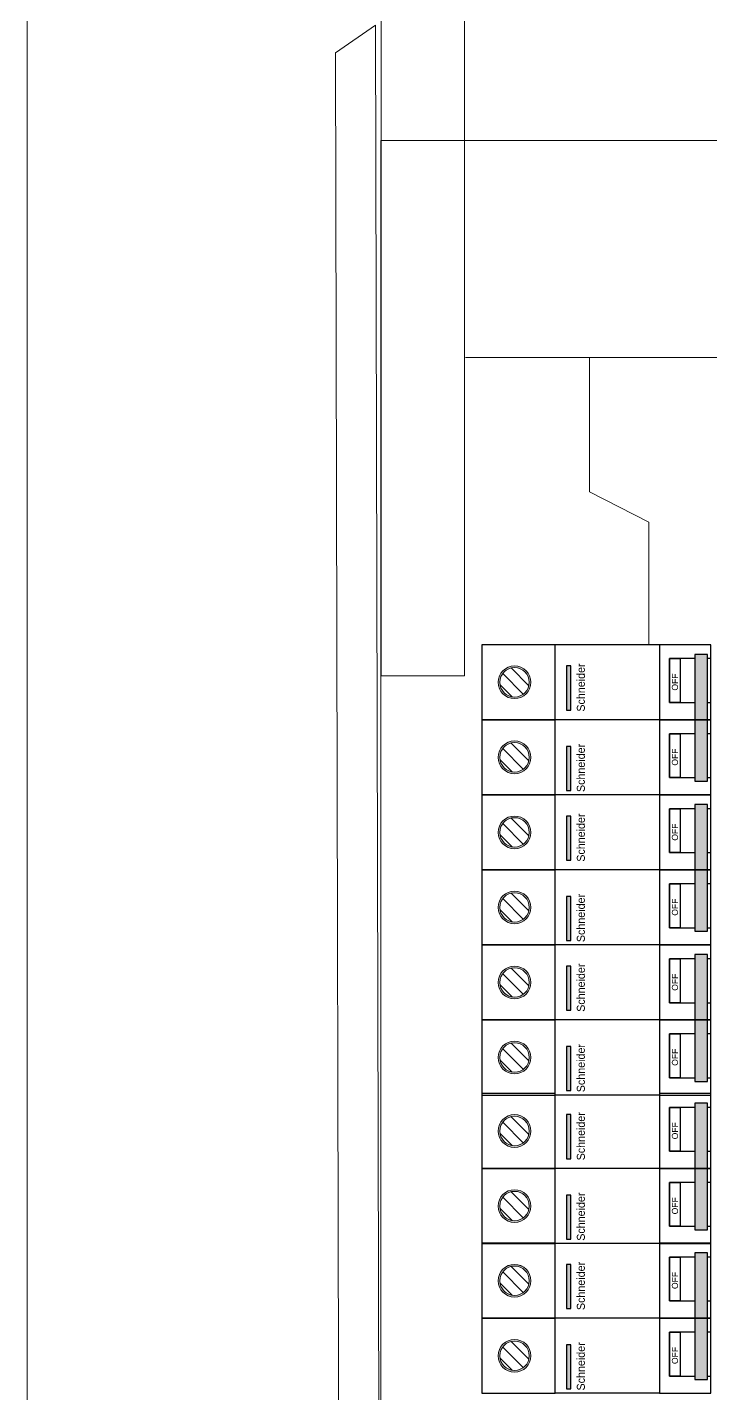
# Model space of a CAD drawing. Header units: inches. Extents: x 18739 to 22272, y 3658 to 7913.
# Drawn here: x 21754.27 to 21770.38, y 5327.78 to 5359.98 of the extents above; entities that cross this region are included whole.
import ezdxf

# ---------------------------------------------------------------- set-up
doc = ezdxf.new("R2010")
doc.units = ezdxf.units.IN
doc.header["$MEASUREMENT"] = 0
doc.layers.add('20-80AT', color=85, linetype='Continuous')
doc.layers.add('ENCLOSRURE', color=7, linetype='Continuous', lineweight=20)
doc.layers.add('LUGS', color=251, linetype='Continuous', lineweight=5)
doc.styles.get("Standard").update_dxf_attribs({"font": 'arial.ttf'})

msp = doc.modelspace()

# ---------------------------------------------------------------- hatches: boundary and pattern name
h = msp.add_hatch(color=3)
h.dxf.hatch_style = 1
h.paths.add_polyline_path([(21770.30591, 5345.19966), (21770.00432, 5345.19966), (21770.00432, 5342.20993), (21770.30591, 5342.20993)])
h = msp.add_hatch(color=3)
h.dxf.hatch_style = 1
h.paths.add_polyline_path([(21766.98089, 5343.8873), (21767.08231, 5343.8873), (21767.08231, 5344.9264), (21766.98089, 5344.9264)])
h = msp.add_hatch(color=3)
h.dxf.hatch_style = 1
h.paths.add_polyline_path([(21766.98089, 5341.99254), (21767.08231, 5341.99254), (21767.08231, 5343.03163), (21766.98089, 5343.03163)])
h = msp.add_hatch(color=3)
h.dxf.hatch_style = 1
h.paths.add_polyline_path([(21770.3059, 5341.66285), (21770.00431, 5341.66285), (21770.00431, 5338.67312), (21770.3059, 5338.67312)])
h = msp.add_hatch(color=3)
h.dxf.hatch_style = 1
h.paths.add_polyline_path([(21766.98088, 5340.35049), (21767.08229, 5340.35049), (21767.08229, 5341.38959), (21766.98088, 5341.38959)])
h = msp.add_hatch(color=3)
h.dxf.hatch_style = 1
h.paths.add_polyline_path([(21766.98088, 5338.45573), (21767.08229, 5338.45573), (21767.08229, 5339.49483), (21766.98088, 5339.49483)])
h = msp.add_hatch(color=3)
h.dxf.hatch_style = 1
h.paths.add_polyline_path([(21770.30589, 5338.12604), (21770.0043, 5338.12604), (21770.0043, 5335.13632), (21770.30589, 5335.13632)])
h = msp.add_hatch(color=3)
h.dxf.hatch_style = 1
h.paths.add_polyline_path([(21766.98087, 5336.81368), (21767.08228, 5336.81368), (21767.08228, 5337.85278), (21766.98087, 5337.85278)])
h = msp.add_hatch(color=3)
h.dxf.hatch_style = 1
h.paths.add_polyline_path([(21766.98087, 5334.91892), (21767.08228, 5334.91892), (21767.08228, 5335.95802), (21766.98087, 5335.95802)])
h = msp.add_hatch(color=3)
h.dxf.hatch_style = 1
h.paths.add_polyline_path([(21770.30589, 5334.62534), (21770.0043, 5334.62534), (21770.0043, 5331.63561), (21770.30589, 5331.63561)])
h = msp.add_hatch(color=3)
h.dxf.hatch_style = 1
h.paths.add_polyline_path([(21766.98087, 5333.31298), (21767.08228, 5333.31298), (21767.08228, 5334.35207), (21766.98087, 5334.35207)])
h = msp.add_hatch(color=3)
h.dxf.hatch_style = 1
h.paths.add_polyline_path([(21766.98087, 5331.41822), (21767.08228, 5331.41822), (21767.08228, 5332.45731), (21766.98087, 5332.45731)])
h = msp.add_hatch(color=3)
h.dxf.hatch_style = 1
h.paths.add_polyline_path([(21770.30589, 5331.09704), (21770.0043, 5331.09704), (21770.0043, 5328.10731), (21770.30589, 5328.10731)])
h = msp.add_hatch(color=3)
h.dxf.hatch_style = 1
h.paths.add_polyline_path([(21766.98087, 5329.78468), (21767.08228, 5329.78468), (21767.08228, 5330.82377), (21766.98087, 5330.82377)])
h = msp.add_hatch(color=3)
h.dxf.hatch_style = 1
h.paths.add_polyline_path([(21766.98087, 5327.88991), (21767.08228, 5327.88991), (21767.08228, 5328.92901), (21766.98087, 5328.92901)])
at = {"layer": 'ENCLOSRURE'}
h = msp.add_hatch(color=253, dxfattribs=at)
h.dxf.hatch_style = 1
h.paths.add_polyline_path([(21766.14157, 5344.5408, 1), (21765.37079, 5344.5408, 1)])
h.paths.add_polyline_path([(21766.10272, 5344.5408, 1), (21765.40963, 5344.5408, 1)], flags=16)
h = msp.add_hatch(dxfattribs=at)
h.set_pattern_fill('ANSI31', color=253, scale=1.86272, angle=90)
h.set_pattern_definition([(135, (16643.07082, -7600.0773), (-0.1646427027, -0.1646427027), [])])
h.paths.add_polyline_path([(21766.10272, 5344.5408, 1), (21765.40963, 5344.5408, 1)])
h = msp.add_hatch(color=253, dxfattribs=at)
h.dxf.hatch_style = 1
h.paths.add_polyline_path([(21766.14156, 5342.7724, 1), (21765.37078, 5342.7724, 1)])
h.paths.add_polyline_path([(21766.10272, 5342.7724, 1), (21765.40963, 5342.7724, 1)], flags=16)
h = msp.add_hatch(dxfattribs=at)
h.set_pattern_fill('ANSI31', color=253, scale=1.86272, angle=90)
h.set_pattern_definition([(135, (16643.0708, -7601.8457), (-0.1646427027, -0.1646427027), [])])
h.paths.add_polyline_path([(21766.10272, 5342.7724, 1), (21765.40963, 5342.7724, 1)])
h = msp.add_hatch(color=253, dxfattribs=at)
h.dxf.hatch_style = 1
h.paths.add_polyline_path([(21766.14156, 5341.004, 1), (21765.37078, 5341.004, 1)])
h.paths.add_polyline_path([(21766.10271, 5341.004, 1), (21765.40962, 5341.004, 1)], flags=16)
h = msp.add_hatch(dxfattribs=at)
h.set_pattern_fill('ANSI31', color=253, scale=1.86272, angle=90)
h.set_pattern_definition([(135, (16643.0708, -7603.61411), (-0.1646427027, -0.1646427027), [])])
h.paths.add_polyline_path([(21766.10271, 5341.004, 1), (21765.40962, 5341.004, 1)])
h = msp.add_hatch(color=253, dxfattribs=at)
h.dxf.hatch_style = 1
h.paths.add_polyline_path([(21766.14155, 5339.23559, 1), (21765.37077, 5339.23559, 1)])
h.paths.add_polyline_path([(21766.10271, 5339.23559, 1), (21765.40962, 5339.23559, 1)], flags=16)
h = msp.add_hatch(dxfattribs=at)
h.set_pattern_fill('ANSI31', color=253, scale=1.86272, angle=90)
h.set_pattern_definition([(135, (16643.0708, -7605.38252), (-0.1646427027, -0.1646427027), [])])
h.paths.add_polyline_path([(21766.10271, 5339.23559, 1), (21765.40962, 5339.23559, 1)])
h = msp.add_hatch(color=253, dxfattribs=at)
h.dxf.hatch_style = 1
h.paths.add_polyline_path([(21766.14154, 5337.46719, 1), (21765.37077, 5337.46719, 1)])
h.paths.add_polyline_path([(21766.1027, 5337.46719, 1), (21765.40961, 5337.46719, 1)], flags=16)
h = msp.add_hatch(dxfattribs=at)
h.set_pattern_fill('ANSI31', color=253, scale=1.86272, angle=90)
h.set_pattern_definition([(135, (16643.0708, -7607.15092), (-0.1646427027, -0.1646427027), [])])
h.paths.add_polyline_path([(21766.1027, 5337.46719, 1), (21765.40961, 5337.46719, 1)])
h = msp.add_hatch(color=253, dxfattribs=at)
h.dxf.hatch_style = 1
h.paths.add_polyline_path([(21766.14154, 5335.69878, 1), (21765.37076, 5335.69878, 1)])
h.paths.add_polyline_path([(21766.10269, 5335.69878, 1), (21765.4096, 5335.69878, 1)], flags=16)
h = msp.add_hatch(dxfattribs=at)
h.set_pattern_fill('ANSI31', color=253, scale=1.86272, angle=90)
h.set_pattern_definition([(135, (16643.07078, -7608.91933), (-0.1646427027, -0.1646427027), [])])
h.paths.add_polyline_path([(21766.10269, 5335.69878, 1), (21765.4096, 5335.69878, 1)])
h = msp.add_hatch(color=253, dxfattribs=at)
h.dxf.hatch_style = 1
h.paths.add_polyline_path([(21766.14154, 5333.96648, 1), (21765.37077, 5333.96648, 1)])
h.paths.add_polyline_path([(21766.1027, 5333.96648, 1), (21765.40961, 5333.96648, 1)], flags=16)
h = msp.add_hatch(dxfattribs=at)
h.set_pattern_fill('ANSI31', color=253, scale=1.86272, angle=90)
h.set_pattern_definition([(135, (16643.0708, -7610.65163), (-0.1646427027, -0.1646427027), [])])
h.paths.add_polyline_path([(21766.1027, 5333.96648, 1), (21765.40961, 5333.96648, 1)])
h = msp.add_hatch(color=253, dxfattribs=at)
h.dxf.hatch_style = 1
h.paths.add_polyline_path([(21766.14154, 5332.19808, 1), (21765.37076, 5332.19808, 1)])
h.paths.add_polyline_path([(21766.10269, 5332.19808, 1), (21765.4096, 5332.19808, 1)], flags=16)
h = msp.add_hatch(dxfattribs=at)
h.set_pattern_fill('ANSI31', color=253, scale=1.86272, angle=90)
h.set_pattern_definition([(135, (16643.07078, -7612.42003), (-0.1646427027, -0.1646427027), [])])
h.paths.add_polyline_path([(21766.10269, 5332.19808, 1), (21765.4096, 5332.19808, 1)])
h = msp.add_hatch(color=253, dxfattribs=at)
h.dxf.hatch_style = 1
h.paths.add_polyline_path([(21766.14154, 5330.43818, 1), (21765.37077, 5330.43818, 1)])
h.paths.add_polyline_path([(21766.1027, 5330.43818, 1), (21765.40961, 5330.43818, 1)], flags=16)
h = msp.add_hatch(dxfattribs=at)
h.set_pattern_fill('ANSI31', color=253, scale=1.86272, angle=90)
h.set_pattern_definition([(135, (16643.0708, -7614.17993), (-0.1646427027, -0.1646427027), [])])
h.paths.add_polyline_path([(21766.1027, 5330.43818, 1), (21765.40961, 5330.43818, 1)])
h = msp.add_hatch(color=253, dxfattribs=at)
h.dxf.hatch_style = 1
h.paths.add_polyline_path([(21766.14154, 5328.66978, 1), (21765.37076, 5328.66978, 1)])
h.paths.add_polyline_path([(21766.10269, 5328.66978, 1), (21765.4096, 5328.66978, 1)], flags=16)
h = msp.add_hatch(dxfattribs=at)
h.set_pattern_fill('ANSI31', color=253, scale=1.86272, angle=90)
h.set_pattern_definition([(135, (16643.07078, -7615.94833), (-0.1646427027, -0.1646427027), [])])
h.paths.add_polyline_path([(21766.10269, 5328.66978, 1), (21765.4096, 5328.66978, 1)])

# ---------------------------------------------------------------- linework, layer by layer
at = {"color": 0}
for p, q in [((21769.17593, 5345.42519), (21766.71394, 5345.42513)), ((21769.17591, 5341.88838), (21766.71393, 5341.88833)), ((21769.1759, 5338.35157), (21766.71392, 5338.35152)), ((21769.17593, 5334.81476), (21766.71394, 5334.81471)), ((21769.17593, 5331.31406), (21766.71394, 5331.314)), ((21769.17593, 5327.78576), (21766.71394, 5327.7857))]:
    msp.add_line(p, q, dxfattribs=at)
at = {"color": 3}
for points in [[(21770.30591, 5342.20993), (21770.30591, 5345.19966), (21770.00432, 5345.19966), (21770.00432, 5342.20993)], [(21766.98089, 5344.9264), (21766.98089, 5343.8873), (21767.08231, 5343.8873), (21767.08231, 5344.9264)], [(21766.98089, 5343.03163), (21766.98089, 5341.99254), (21767.08231, 5341.99254), (21767.08231, 5343.03163)], [(21770.3059, 5338.67312), (21770.3059, 5341.66285), (21770.00431, 5341.66285), (21770.00431, 5338.67312)], [(21766.98088, 5341.38959), (21766.98088, 5340.35049), (21767.08229, 5340.35049), (21767.08229, 5341.38959)], [(21766.98088, 5339.49483), (21766.98088, 5338.45573), (21767.08229, 5338.45573), (21767.08229, 5339.49483)], [(21770.30589, 5335.13632), (21770.30589, 5338.12604), (21770.0043, 5338.12604), (21770.0043, 5335.13632)], [(21766.98087, 5337.85278), (21766.98087, 5336.81368), (21767.08228, 5336.81368), (21767.08228, 5337.85278)], [(21766.98087, 5335.95802), (21766.98087, 5334.91892), (21767.08228, 5334.91892), (21767.08228, 5335.95802)], [(21770.30589, 5331.63561), (21770.30589, 5334.62534), (21770.0043, 5334.62534), (21770.0043, 5331.63561)], [(21766.98087, 5334.35207), (21766.98087, 5333.31298), (21767.08228, 5333.31298), (21767.08228, 5334.35207)], [(21766.98087, 5332.45731), (21766.98087, 5331.41822), (21767.08228, 5331.41822), (21767.08228, 5332.45731)], [(21770.30589, 5328.10731), (21770.30589, 5331.09704), (21770.0043, 5331.09704), (21770.0043, 5328.10731)], [(21766.98087, 5330.82377), (21766.98087, 5329.78468), (21767.08228, 5329.78468), (21767.08228, 5330.82377)], [(21766.98087, 5328.92901), (21766.98087, 5327.88991), (21767.08228, 5327.88991), (21767.08228, 5328.92901)]]:
    msp.add_lwpolyline(points, close=True, dxfattribs=at)
at = {"layer": '20-80AT', "color": 0}
for p, q in [((21769.17593, 5343.65679), (21766.71394, 5343.65673)), ((21769.17593, 5341.88842), (21766.71394, 5341.88836)), ((21769.17591, 5340.11998), (21766.71392, 5340.11992)), ((21769.17591, 5338.35161), (21766.71392, 5338.35155)), ((21769.1759, 5336.58317), (21766.71391, 5336.58311)), ((21769.1759, 5334.8148), (21766.71391, 5334.81474)), ((21769.1759, 5333.08246), (21766.71391, 5333.08241)), ((21769.1759, 5331.31409), (21766.71391, 5331.31404)), ((21769.1759, 5329.55416), (21766.71391, 5329.55411)), ((21769.1759, 5327.78579), (21766.71391, 5327.78574))]:
    msp.add_line(p, q, dxfattribs=at)
for points in [[(21764.98895, 5345.42513), (21764.98894, 5343.65673), (21766.71394, 5343.65673), (21766.71394, 5345.42513)], [(21770.37965, 5343.65679), (21770.37965, 5345.42519), (21769.17593, 5345.42519), (21769.17593, 5343.65679)], [(21769.41171, 5344.06373), (21769.41171, 5345.09826), (21769.65989, 5345.09826), (21769.65989, 5344.06373)], [(21764.98894, 5343.65673), (21764.98894, 5341.88833), (21766.71393, 5341.88833), (21766.71394, 5343.65673)], [(21770.37964, 5341.88838), (21770.37965, 5343.65679), (21769.17593, 5343.65679), (21769.17592, 5341.88838)], [(21769.41171, 5342.29533), (21769.41171, 5343.32985), (21769.65989, 5343.32985), (21769.65989, 5342.29533)], [(21764.98894, 5341.88833), (21764.98893, 5340.11992), (21766.71392, 5340.11992), (21766.71393, 5341.88833)], [(21770.37963, 5340.11998), (21770.37964, 5341.88838), (21769.17592, 5341.88838), (21769.17591, 5340.11998)], [(21769.4117, 5340.52692), (21769.4117, 5341.56145), (21769.65988, 5341.56145), (21769.65988, 5340.52692)], [(21764.98893, 5340.11992), (21764.98892, 5338.35152), (21766.71392, 5338.35152), (21766.71392, 5340.11992)], [(21770.37963, 5338.35157), (21770.37963, 5340.11998), (21769.17591, 5340.11998), (21769.17591, 5338.35157)], [(21769.4117, 5338.75852), (21769.4117, 5339.79304), (21769.65987, 5339.79304), (21769.65987, 5338.75852)], [(21764.98892, 5338.35152), (21764.98892, 5336.58311), (21766.71391, 5336.58311), (21766.71392, 5338.35152)], [(21770.37962, 5336.58317), (21770.37963, 5338.35157), (21769.17591, 5338.35157), (21769.1759, 5336.58317)], [(21769.41169, 5336.99011), (21769.41169, 5338.02464), (21769.65987, 5338.02464), (21769.65987, 5336.99011)], [(21764.98892, 5336.58311), (21764.98891, 5334.81471), (21766.71391, 5334.81471), (21766.71391, 5336.58311)], [(21770.37962, 5334.81476), (21770.37962, 5336.58317), (21769.1759, 5336.58317), (21769.17589, 5334.81476)], [(21769.41168, 5335.22171), (21769.41168, 5336.25623), (21769.65986, 5336.25623), (21769.65986, 5335.22171)], [(21764.98892, 5334.85081), (21764.98892, 5333.08241), (21766.71391, 5333.08241), (21766.71392, 5334.85081)], [(21770.37962, 5333.08246), (21770.37963, 5334.85087), (21769.17591, 5334.85087), (21769.1759, 5333.08246)], [(21769.41169, 5333.48941), (21769.41169, 5334.52393), (21769.65987, 5334.52393), (21769.65987, 5333.48941)], [(21764.98892, 5333.08241), (21764.98891, 5331.314), (21766.71391, 5331.314), (21766.71391, 5333.08241)], [(21770.37962, 5331.31406), (21770.37962, 5333.08246), (21769.1759, 5333.08246), (21769.17589, 5331.31406)], [(21769.41168, 5331.72101), (21769.41168, 5332.75553), (21769.65986, 5332.75553), (21769.65986, 5331.72101)], [(21764.98892, 5331.32251), (21764.98892, 5329.55411), (21766.71391, 5329.55411), (21766.71392, 5331.32251)], [(21770.37962, 5329.55416), (21770.37963, 5331.32257), (21769.17591, 5331.32257), (21769.1759, 5329.55416)], [(21769.41169, 5329.96111), (21769.41169, 5330.99563), (21769.65987, 5330.99563), (21769.65987, 5329.96111)], [(21764.98892, 5329.55411), (21764.98891, 5327.7857), (21766.71391, 5327.7857), (21766.71391, 5329.55411)], [(21770.37962, 5327.78576), (21770.37962, 5329.55416), (21769.1759, 5329.55416), (21769.17589, 5327.78576)], [(21769.41168, 5328.1927), (21769.41168, 5329.22723), (21769.65986, 5329.22723), (21769.65986, 5328.1927)]]:
    msp.add_lwpolyline(points, close=True, dxfattribs=at)
for points in [[(21769.17593, 5345.42513), (21769.17593, 5343.65677), (21766.71394, 5343.65677), (21766.71394, 5345.42513)], [(21770.00431, 5345.09826), (21769.41171, 5345.09826), (21769.41171, 5344.06373), (21770.00431, 5344.06373)], [(21770.3059, 5344.06373), (21770.37964, 5344.06373), (21770.37964, 5345.09826), (21770.3059, 5345.09826)], [(21769.17592, 5343.65673), (21769.17592, 5341.88836), (21766.71394, 5341.88836), (21766.71394, 5343.65673)], [(21770.00431, 5343.32985), (21769.41171, 5343.32985), (21769.41171, 5342.29533), (21770.00431, 5342.29533)], [(21770.30589, 5342.29533), (21770.37964, 5342.29533), (21770.37964, 5343.32985), (21770.3059, 5343.32985)], [(21769.17591, 5341.88833), (21769.17591, 5340.11996), (21766.71393, 5340.11996), (21766.71393, 5341.88833)], [(21770.0043, 5341.56145), (21769.4117, 5341.56145), (21769.4117, 5340.52692), (21770.0043, 5340.52692)], [(21770.30589, 5340.52692), (21770.37963, 5340.52692), (21770.37963, 5341.56145), (21770.30589, 5341.56145)], [(21769.17591, 5340.11992), (21769.17591, 5338.35155), (21766.71392, 5338.35155), (21766.71392, 5340.11992)], [(21770.0043, 5339.79304), (21769.4117, 5339.79304), (21769.4117, 5338.75852), (21770.0043, 5338.75852)], [(21770.30588, 5338.75852), (21770.37963, 5338.75852), (21770.37963, 5339.79304), (21770.30588, 5339.79304)], [(21769.1759, 5338.35152), (21769.1759, 5336.58315), (21766.71392, 5336.58315), (21766.71392, 5338.35152)], [(21770.00429, 5338.02464), (21769.41169, 5338.02464), (21769.41169, 5336.99011), (21770.00429, 5336.99011)], [(21770.30588, 5336.99011), (21770.37962, 5336.99011), (21770.37962, 5338.02464), (21770.30588, 5338.02464)], [(21769.17589, 5336.58311), (21769.17589, 5334.81474), (21766.71391, 5334.81474), (21766.71391, 5336.58311)], [(21770.00428, 5336.25623), (21769.41168, 5336.25623), (21769.41168, 5335.22171), (21770.00428, 5335.22171)], [(21770.30587, 5335.22171), (21770.37961, 5335.22171), (21770.37961, 5336.25623), (21770.30587, 5336.25623)], [(21769.1759, 5334.85081), (21769.1759, 5333.08244), (21766.71392, 5333.08244), (21766.71392, 5334.85081)], [(21770.00429, 5334.52393), (21769.41169, 5334.52393), (21769.41169, 5333.48941), (21770.00429, 5333.48941)], [(21770.30588, 5333.48941), (21770.37962, 5333.48941), (21770.37962, 5334.52393), (21770.30588, 5334.52393)], [(21769.17589, 5333.08241), (21769.17589, 5331.31404), (21766.71391, 5331.31404), (21766.71391, 5333.08241)], [(21770.00428, 5332.75553), (21769.41168, 5332.75553), (21769.41168, 5331.72101), (21770.00428, 5331.72101)], [(21770.30587, 5331.72101), (21770.37961, 5331.72101), (21770.37961, 5332.75553), (21770.30587, 5332.75553)], [(21769.1759, 5331.32251), (21769.1759, 5329.55414), (21766.71392, 5329.55414), (21766.71392, 5331.32251)], [(21770.00429, 5330.99563), (21769.41169, 5330.99563), (21769.41169, 5329.96111), (21770.00429, 5329.96111)], [(21770.30588, 5329.96111), (21770.37962, 5329.96111), (21770.37962, 5330.99563), (21770.30588, 5330.99563)], [(21769.17589, 5329.55411), (21769.17589, 5327.78574), (21766.71391, 5327.78574), (21766.71391, 5329.55411)], [(21770.00428, 5329.22723), (21769.41168, 5329.22723), (21769.41168, 5328.1927), (21770.00428, 5328.1927)], [(21770.30587, 5328.1927), (21770.37961, 5328.1927), (21770.37961, 5329.22723), (21770.30587, 5329.22723)]]:
    msp.add_lwpolyline(points, dxfattribs=at)
at = {"layer": 'ENCLOSRURE', "color": 252}
for p, q in [((21764.60053, 5352.19769), (21770.81238, 5352.19769)), ((21767.52702, 5352.19914), (21767.52702, 5349.02984)), ((21767.52702, 5349.02984), (21768.9253, 5348.31613)), ((21768.9253, 5348.31613), (21768.9253, 5345.41255))]:
    msp.add_line(p, q, dxfattribs=at)
at = {"layer": 'ENCLOSRURE'}
for points in [[(21754.27207, 5376.93026), (21795.50247, 5376.93026), (21795.50247, 5307.07429), (21754.27207, 5307.07429)], [(21762.48172, 5360.03074), (21761.53428, 5359.37515), (21761.64174, 5314.48781), (21762.58918, 5313.98541)], [(21762.60669, 5357.30677), (21787.30031, 5357.30677), (21787.30031, 5312.21115), (21762.60669, 5312.21115)]]:
    msp.add_lwpolyline(points, close=True, dxfattribs=at)
at = {"layer": 'ENCLOSRURE', "color": 252}
msp.add_lwpolyline([(21762.61384, 5363.5877), (21764.57577, 5363.5877), (21764.57577, 5344.69277), (21762.61384, 5344.69277)], close=True, dxfattribs=at)
at = {"layer": 'LUGS'}
for centre, radius in [((21765.75615, 5344.54093, -0.38824), 0.38539), ((21765.75618, 5344.5408, -0.38824), 0.38539), ((21765.75618, 5344.5408, -0.19412), 0.34654), ((21765.75614, 5342.77253, -0.38824), 0.38539), ((21765.75617, 5342.7724, -0.38824), 0.38539), ((21765.75617, 5342.7724, -0.19412), 0.34654), ((21765.75614, 5341.00412, -0.38824), 0.38539), ((21765.75617, 5341.004, -0.38824), 0.38539), ((21765.75617, 5341.004, -0.19412), 0.34654), ((21765.75613, 5339.23572, -0.38824), 0.38539), ((21765.75616, 5339.23559, -0.38824), 0.38539), ((21765.75616, 5339.23559, -0.19412), 0.34654), ((21765.75612, 5337.46731, -0.38824), 0.38539), ((21765.75616, 5337.46719, -0.38824), 0.38539), ((21765.75616, 5337.46719, -0.19412), 0.34654), ((21765.75612, 5335.69891, -0.38824), 0.38539), ((21765.75615, 5335.69878, -0.38824), 0.38539), ((21765.75615, 5335.69878, -0.19412), 0.34654), ((21765.75612, 5333.96661, -0.38824), 0.38539), ((21765.75616, 5333.96648, -0.38824), 0.38539), ((21765.75616, 5333.96648, -0.19412), 0.34654), ((21765.75612, 5332.1982, -0.38824), 0.38539), ((21765.75615, 5332.19808, -0.38824), 0.38539), ((21765.75615, 5332.19808, -0.19412), 0.34654), ((21765.75612, 5330.43831, -0.38824), 0.38539), ((21765.75616, 5330.43818, -0.38824), 0.38539), ((21765.75616, 5330.43818, -0.19412), 0.34654), ((21765.75612, 5328.6699, -0.38824), 0.38539), ((21765.75615, 5328.66978, -0.38824), 0.38539), ((21765.75615, 5328.66978, -0.19412), 0.34654)]:
    msp.add_circle(centre, radius, dxfattribs=at)

# ---------------------------------------------------------------- texts
for p in [(21769.60928, 5344.34526), (21769.60927, 5342.57686), (21769.60927, 5340.80846), (21769.60926, 5339.04005), (21769.60925, 5337.27165), (21769.60925, 5335.50324), (21769.60925, 5333.77094), (21769.60925, 5332.00254), (21769.60925, 5330.24264), (21769.60925, 5328.47424)]:
    msp.add_text('OFF', height=0.144518, rotation=90).set_placement(p)
at = {"char_height": 0.1886298, "attachment_point": 1, "rotation": 90}
for insert in [(21767.22483, 5343.84951), (21767.22483, 5341.95475), (21767.22481, 5340.31271), (21767.22481, 5338.41794), (21767.2248, 5336.7759), (21767.2248, 5334.88114), (21767.2248, 5333.27519), (21767.2248, 5331.38043), (21767.2248, 5329.74689), (21767.2248, 5327.85213)]:
    msp.add_mtext_dynamic_manual_height_columns('{\\fBradley Hand ITC|b0|i0|c0|p66;Schneider}', width=35.0550439, gutter_width=1, heights=[0.83509], dxfattribs=dict(at, insert=insert))

doc.saveas('drawing.dxf')
